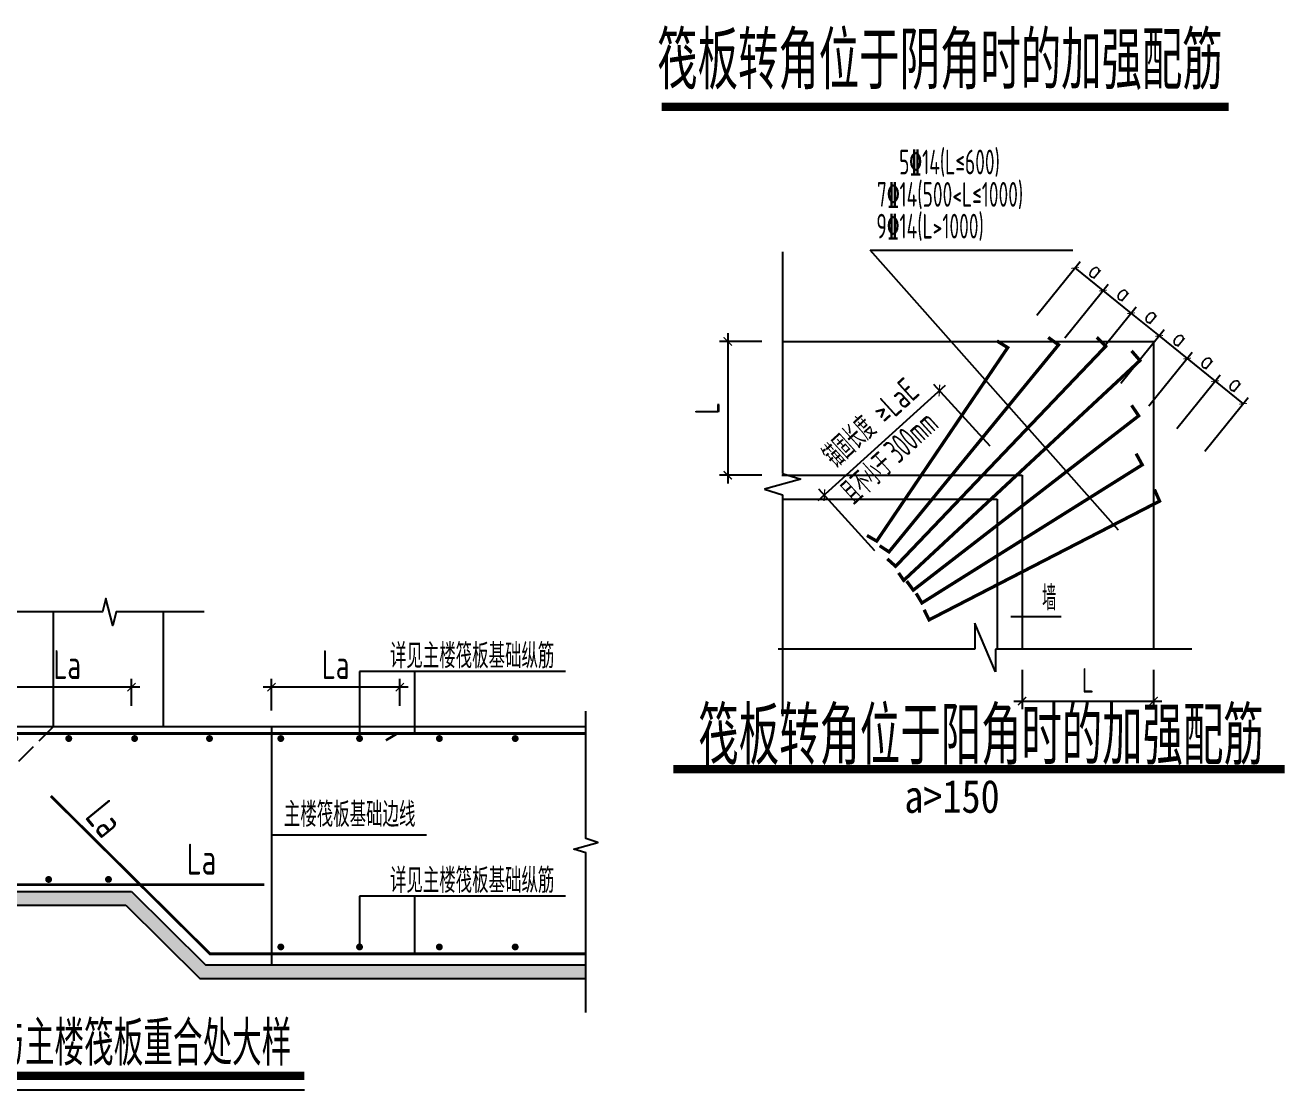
# Model space of a CAD drawing. Extents: x -655480 to 203344, y -294099 to 287156.
# Drawn here: x -361798 to -346469, y 179487 to 192405 of the extents above; entities that cross this region are included whole.
import ezdxf
from ezdxf.enums import TextEntityAlignment as Align

# ---------------------------------------------------------------- set-up
doc = ezdxf.new("R2010")
doc.units = 0
doc.header["$LTSCALE"] = 1000
doc.linetypes.add('DASH', pattern=[0.35, 0.25, -0.1])
doc.layers.get('0').update_dxf_attribs({"linetype": 'CONTINUOUS'})
doc.layers.get('DEFPOINTS').update_dxf_attribs({"linetype": 'CONTINUOUS'})
for name, color, linetype in [('0p-标字', 7, 'CONTINUOUS'), ('0p-标注', 43, 'CONTINUOUS'), ('COLU_DE_REIN', 1, 'CONTINUOUS'), ('DIM', 2, 'CONTINUOUS'), ('FLOOR_UP_TEXT', 7, 'CONTINUOUS'), ('G', 1, 'CONTINUOUS'), ('PUB_TEXT', 2, 'CONTINUOUS'), ('REIN', 6, 'CONTINUOUS'), ('S-C承台编号', 6, 'CONTINUOUS'), ('S_DETL', 7, 'CONTINUOUS'), ('Sw_DT_DIM050', 7, 'CONTINUOUS'), ('Sw_DT_line_1', 8, 'CONTINUOUS'), ('Sw_Dt_TXT', 7, 'CONTINUOUS'), ('TEXT', 2, 'CONTINUOUS'), ('WALL', 5, 'CONTINUOUS'), ('结-详图-填充', 8, 'CONTINUOUS'), ('说明文字', 7, 'CONTINUOUS'), ('钢筋', 6, 'CONTINUOUS')]:
    doc.layers.add(name, color=color, linetype=linetype)
doc.layers.add('LVTRY', color=1, linetype='CONTINUOUS', lineweight=13)
doc.styles.add('-宋体', font='', dxfattribs={"width": 0.7, "height": 300, "bigfont": '宋体.TTF'})
doc.styles.add('_HZTXT', font='txt.shx', dxfattribs={"width": 0.8, "bigfont": 'HZTXT.shx'})
doc.styles.add('hszt', font='TXT.shx', dxfattribs={"width": 0.7, "bigfont": 'HzTXT.shx'})
doc.styles.add('Scadi-HZ', font='tssdeng.shx', dxfattribs={"width": 0.7, "height": 300, "bigfont": 'hztxt.shx'})
doc.styles.add('TSSD_DIMENSION', font='Tssdeng.shx', dxfattribs={"width": 0.7, "bigfont": 'tssdchn.shx'})
doc.styles.add('TSSD_REIN', font='tssdeng.shx', dxfattribs={"width": 0.7, "height": 300, "bigfont": 'tssdchn.shx'})
doc.styles.get('-宋体').set_extended_font_data('SimSun')
doc.dimstyles.new('DIM100', dxfattribs={"dimtxt": 250, "dimasz": 100, "dimexe": 150, "dimexo": 150, "dimgap": 0, "dimtad": 0, "dimdec": 0, "dimzin": 0, "dimdsep": 46, "dimtxsty": 'hszt', "dimblk": 'ARCHTICK', "dimcen": 0.09, "dimclrt": 7, "dimazin": 0, "dimtfac": 1, "dimtdec": 0, "dimtix": 1, "dimtmove": 2, "dimatfit": 3, "dimfxl": 1, "dimtvp": 1, "dimtolj": 1, "dimtzin": 0, "dimarcsym": 0})
doc.dimstyles.new('SY1', dxfattribs={"dimtxt": 200, "dimasz": 100, "dimexe": 150, "dimexo": 200, "dimgap": 60, "dimtad": 1, "dimdec": 0, "dimzin": 0, "dimdsep": 46, "dimtxsty": '_HZTXT', "dimcen": 3, "dimclrt": 7, "dimadec": 0, "dimazin": 0, "dimtfac": 1, "dimtdec": 0, "dimtix": 1, "dimtmove": 0, "dimatfit": 3, "dimfxl": 1, "dimtolj": 1, "dimtzin": 0, "dimarcsym": 0})
doc.dimstyles.new('TSSD_100_100', dxfattribs={"dimtxt": 300, "dimasz": 100, "dimexe": 100, "dimexo": 250, "dimgap": 100, "dimtad": 1, "dimdec": 0, "dimzin": 0, "dimdsep": 46, "dimtxsty": 'TSSD_DIMENSION', "dimblk": 'ARCHTICK', "dimcen": 0, "dimdle": 100, "dimclrt": 7, "dimadec": 0, "dimazin": 0, "dimtfac": 1, "dimtdec": 0, "dimtix": 1, "dimtmove": 2, "dimatfit": 3, "dimldrblk": 'ARCHTICK', "dimfxl": 1, "dimtolj": 1, "dimtzin": 0, "dimarcsym": 0})

# ---------------------------------------------------------------- blocks, each defined once
blk = doc.blocks.new('_ArchTick')
at = {"color": 0, "linetype": 'ByBlock', "const_width": 0.15}
blk.add_lwpolyline([(-0.5, -0.5), (0.5, 0.5)], dxfattribs=at)
blk = doc.blocks.new('*D351')
at = {"color": 0, "lineweight": -2, "transparency": 16777216}
for p, q in [((-347827, 187512), (-347300, 188163)), ((-347363, 188086), (-347023, 187811)), ((-347487, 187238), (-346960, 187889))]:
    blk.add_line(p, q, dxfattribs=at)
at = {"layer": 'DEFPOINTS', "color": 0, "transparency": 16777216}
for p in [(-347023, 187811), (-347910, 187409), (-347571, 187134)]:
    blk.add_point(p, dxfattribs=at)
at = {"color": 0, "lineweight": -2, "transparency": 16777216, "xscale": 66.66667000390589, "yscale": 66.66667000390589, "zscale": 66.66667000390589}
for p, rotation in [((-347363, 188086), 141.0409580458454), ((-347023, 187811), 321.0409580458455)]:
    blk.add_blockref('_ArchTick', p, dxfattribs=dict(at, rotation=rotation))
at = {"color": 7, "transparency": 16777216, "insert": (-347105, 188057), "char_height": 200, "attachment_point": 5, "rotation": 321.041, "style": '_HZTXT'}
blk.add_mtext('\\A1;a', dxfattribs=at)
blk = doc.blocks.new('ArchTick')
at = {"color": 0, "linetype": 'ByBlock', "lineweight": -2, "const_width": 0.075}
blk.add_lwpolyline([(-0.25, -0.25), (0.25, 0.25)], dxfattribs=at)
blk = doc.blocks.new('*D352')
at = {"color": 0, "lineweight": -2, "transparency": 16777216}
for p, q in [((-349526, 188887), (-349000, 189538)), ((-349063, 189460), (-348723, 189185)), ((-349186, 188612), (-348660, 189263))]:
    blk.add_line(p, q, dxfattribs=at)
at = {"layer": 'DEFPOINTS', "color": 0, "transparency": 16777216}
for p in [(-348723, 189185), (-349610, 188783), (-349270, 188508)]:
    blk.add_point(p, dxfattribs=at)
at = {"color": 0, "lineweight": -2, "transparency": 16777216, "xscale": 66.66667000390589, "yscale": 66.66667000390589, "zscale": 66.66667000390589}
for p, rotation in [((-349063, 189460), 141.0409580461524), ((-348723, 189185), 321.0409580461525)]:
    blk.add_blockref('_ArchTick', p, dxfattribs=dict(at, rotation=rotation))
at = {"color": 7, "transparency": 16777216, "insert": (-348805, 189431), "char_height": 200, "attachment_point": 5, "rotation": 321.041, "style": '_HZTXT'}
blk.add_mtext('\\A1;a', dxfattribs=at)
blk = doc.blocks.new('*D353')
at = {"color": 0, "lineweight": -2, "transparency": 16777216}
for p, q in [((-348846, 188337), (-348320, 188988)), ((-348383, 188910), (-348043, 188635)), ((-348506, 188062), (-347980, 188713))]:
    blk.add_line(p, q, dxfattribs=at)
at = {"layer": 'DEFPOINTS', "color": 0, "transparency": 16777216}
for p in [(-348043, 188635), (-348930, 188233), (-348590, 187958)]:
    blk.add_point(p, dxfattribs=at)
at = {"color": 0, "lineweight": -2, "transparency": 16777216, "xscale": 66.66667000390589, "yscale": 66.66667000390589, "zscale": 66.66667000390589}
for p, rotation in [((-348383, 188910), 141.0409580456808), ((-348043, 188635), 321.0409580456808)]:
    blk.add_blockref('_ArchTick', p, dxfattribs=dict(at, rotation=rotation))
at = {"color": 7, "transparency": 16777216, "insert": (-348125, 188882), "char_height": 200, "attachment_point": 5, "rotation": 321.041, "style": '_HZTXT'}
blk.add_mtext('\\A1;a', dxfattribs=at)
blk = doc.blocks.new('*D354')
at = {"color": 0, "lineweight": -2, "transparency": 16777216}
for p, q in [((-349186, 188612), (-348660, 189263)), ((-348723, 189185), (-348383, 188910)), ((-348846, 188337), (-348320, 188988))]:
    blk.add_line(p, q, dxfattribs=at)
at = {"layer": 'DEFPOINTS', "color": 0, "transparency": 16777216}
for p in [(-348383, 188910), (-349270, 188508), (-348930, 188233)]:
    blk.add_point(p, dxfattribs=at)
at = {"color": 0, "lineweight": -2, "transparency": 16777216, "xscale": 66.66667000390589, "yscale": 66.66667000390589, "zscale": 66.66667000390589}
for p, rotation in [((-348723, 189185), 141.0409580454909), ((-348383, 188910), 321.0409580454909)]:
    blk.add_blockref('_ArchTick', p, dxfattribs=dict(at, rotation=rotation))
at = {"color": 7, "transparency": 16777216, "insert": (-348465, 189156), "char_height": 200, "attachment_point": 5, "rotation": 321.041, "style": '_HZTXT'}
blk.add_mtext('\\A1;a', dxfattribs=at)
blk = doc.blocks.new('*D355')
at = {"color": 0, "lineweight": -2, "transparency": 16777216}
for p, q in [((-348166, 187787), (-347640, 188438)), ((-347703, 188360), (-347363, 188086)), ((-347827, 187512), (-347300, 188163))]:
    blk.add_line(p, q, dxfattribs=at)
at = {"layer": 'DEFPOINTS', "color": 0, "transparency": 16777216}
for p in [(-347363, 188086), (-348250, 187684), (-347910, 187409)]:
    blk.add_point(p, dxfattribs=at)
at = {"color": 0, "lineweight": -2, "transparency": 16777216, "xscale": 66.66667000390589, "yscale": 66.66667000390589, "zscale": 66.66667000390589}
for p, rotation in [((-347703, 188360), 141.040958045703), ((-347363, 188086), 321.040958045703)]:
    blk.add_blockref('_ArchTick', p, dxfattribs=dict(at, rotation=rotation))
at = {"color": 7, "transparency": 16777216, "insert": (-347445, 188332), "char_height": 200, "attachment_point": 5, "rotation": 321.041, "style": '_HZTXT'}
blk.add_mtext('\\A1;a', dxfattribs=at)
blk = doc.blocks.new('*D356')
at = {"color": 0, "lineweight": -2, "transparency": 16777216}
for p, q in [((-348506, 188062), (-347980, 188713)), ((-348043, 188635), (-347703, 188360)), ((-348166, 187787), (-347640, 188438))]:
    blk.add_line(p, q, dxfattribs=at)
at = {"layer": 'DEFPOINTS', "color": 0, "transparency": 16777216}
for p in [(-347703, 188360), (-348590, 187958), (-348250, 187684)]:
    blk.add_point(p, dxfattribs=at)
at = {"color": 0, "lineweight": -2, "transparency": 16777216, "xscale": 66.66667000390589, "yscale": 66.66667000390589, "zscale": 66.66667000390589}
for p, rotation in [((-348043, 188635), 141.0409580460101), ((-347703, 188360), 321.0409580460101)]:
    blk.add_blockref('_ArchTick', p, dxfattribs=dict(at, rotation=rotation))
at = {"color": 7, "transparency": 16777216, "insert": (-347785, 188607), "char_height": 200, "attachment_point": 5, "rotation": 321.041, "style": '_HZTXT'}
blk.add_mtext('\\A1;a', dxfattribs=at)
blk = doc.blocks.new('*D357')
at = {"layer": 'DEFPOINTS', "color": 0, "transparency": 16777216}
for p in [(-349704, 184833), (-348108, 184833), (-348108, 184204)]:
    blk.add_point(p, dxfattribs=at)
at = {"layer": 'DIM', "color": 0, "lineweight": -2, "transparency": 16777216}
for p, q in [((-349704, 184583), (-349704, 184104)), ((-348108, 184583), (-348108, 184104)), ((-349804, 184204), (-348008, 184204))]:
    blk.add_line(p, q, dxfattribs=at)
at = {"layer": 'DIM', "color": 0, "lineweight": -2, "transparency": 16777216, "xscale": 100, "yscale": 100, "zscale": 100, "rotation": 180}
blk.add_blockref('_ArchTick', (-349704, 184204), dxfattribs=at)
at = {"layer": 'DIM', "color": 0, "lineweight": -2, "transparency": 16777216, "xscale": 100, "yscale": 100, "zscale": 100}
blk.add_blockref('_ArchTick', (-348108, 184204), dxfattribs=at)
at = {"layer": 'DIM', "color": 7, "lineweight": -2, "transparency": 16777216, "insert": (-348906, 184454), "char_height": 300, "attachment_point": 5, "style": 'TSSD_DIMENSION'}
blk.add_mtext('\\A1;L', dxfattribs=at)
blk = doc.blocks.new('*D358')
at = {"layer": 'DEFPOINTS', "color": 0, "transparency": 16777216}
for p in [(-352610, 188568), (-353275, 186944), (-352610, 186944)]:
    blk.add_point(p, dxfattribs=at)
at = {"layer": 'DIM', "color": 0, "lineweight": -2, "transparency": 16777216}
for p, q in [((-352860, 188568), (-353375, 188568)), ((-353275, 188668), (-353275, 186844)), ((-352860, 186944), (-353375, 186944))]:
    blk.add_line(p, q, dxfattribs=at)
at = {"layer": 'DIM', "color": 0, "lineweight": -2, "transparency": 16777216, "xscale": 100, "yscale": 100, "zscale": 100}
for p, rotation in [((-353275, 188568), 90), ((-353275, 186944), 270)]:
    blk.add_blockref('_ArchTick', p, dxfattribs=dict(at, rotation=rotation))
at = {"layer": 'DIM', "color": 7, "lineweight": -2, "transparency": 16777216, "insert": (-353525, 187756), "char_height": 300, "attachment_point": 5, "rotation": 90, "style": 'TSSD_DIMENSION'}
blk.add_mtext('\\A1;L', dxfattribs=at)
blk = doc.blocks.new('*D360')
at = {"layer": 'DEFPOINTS', "color": 0, "transparency": 16777216}
for p in [(-350708, 187971), (-349925, 187110), (-351321, 185842)]:
    blk.add_point(p, dxfattribs=at)
at = {"layer": 'DIM', "color": 0, "lineweight": -2, "transparency": 16777216}
for p, q in [((-352177, 186636), (-350634, 188038)), ((-350093, 187295), (-350775, 188045)), ((-351489, 186027), (-352171, 186777))]:
    blk.add_line(p, q, dxfattribs=at)
at = {"layer": 'DIM', "color": 0, "lineweight": -2, "transparency": 16777216, "xscale": 100, "yscale": 100, "zscale": 100}
for p, rotation in [((-350708, 187971), 42.26455593727036), ((-352103, 186703), 222.2645559372704)]:
    blk.add_blockref('_ArchTick', p, dxfattribs=dict(at, rotation=rotation))
at = {"layer": 'DIM', "color": 7, "lineweight": -2, "transparency": 16777216, "insert": (-351242, 187847), "char_height": 300, "attachment_point": 5, "rotation": 42.2646, "style": 'TSSD_DIMENSION'}
blk.add_mtext('\\A1;≥LaE', dxfattribs=at)
blk = doc.blocks.new('*D327')
at = {"layer": '0p-标注', "color": 0, "lineweight": -2, "transparency": 16777216}
blk.add_arc((-419238, 171175), 824, 120, 180, dxfattribs=at)
at = {"layer": 'DEFPOINTS', "color": 0, "transparency": 16777216}
for p in [(-419816, 172175), (-419870, 171705), (-420612, 171175), (-419238, 171175), (-419238, 171175)]:
    blk.add_point(p, dxfattribs=at)
at = {"layer": '0p-标注', "color": 0, "lineweight": -2, "transparency": 16777216, "xscale": 125, "yscale": 125, "zscale": 125}
for p, rotation in [((-419650, 171889), 29.99999999994928), ((-420062, 171175), 270.0000000000002)]:
    blk.add_blockref('_ArchTick', p, dxfattribs=dict(at, rotation=rotation))
at = {"layer": '0p-标注', "color": 7, "transparency": 16777216, "insert": (-420223, 171743), "char_height": 312.5, "attachment_point": 5, "rotation": 60, "style": 'hszt'}
blk.add_mtext('\\A1;60°', dxfattribs=at)
blk = doc.blocks.new('*D328')
at = {"layer": 'DEFPOINTS', "color": 0, "transparency": 16777216}
for p in [(-414427, 173653), (-414427, 173121), (-412870, 173175)]:
    blk.add_point(p, dxfattribs=at)
at = {"layer": 'DIM', "color": 0, "lineweight": -2, "transparency": 16777216}
for p, q in [((-414427, 173371), (-414427, 173753)), ((-412870, 173425), (-412870, 173753)), ((-412770, 173653), (-414527, 173653))]:
    blk.add_line(p, q, dxfattribs=at)
at = {"layer": 'DIM', "color": 0, "lineweight": -2, "transparency": 16777216, "xscale": 100, "yscale": 100, "zscale": 100, "rotation": 180}
blk.add_blockref('_ArchTick', (-414427, 173653), dxfattribs=at)
at = {"layer": 'DIM', "color": 0, "lineweight": -2, "transparency": 16777216, "xscale": 100, "yscale": 100, "zscale": 100}
blk.add_blockref('_ArchTick', (-412870, 173653), dxfattribs=at)
at = {"layer": 'DIM', "color": 7, "transparency": 16777216, "insert": (-413649, 173928), "char_height": 350, "attachment_point": 5, "style": 'TSSD_DIMENSION'}
blk.add_mtext('\\A1;La', dxfattribs=at)
blk = doc.blocks.new('*D329')
at = {"layer": 'DEFPOINTS', "color": 0, "transparency": 16777216}
for p in [(-417684, 173653), (-417684, 173121), (-416126, 173175)]:
    blk.add_point(p, dxfattribs=at)
at = {"layer": 'DIM', "color": 0, "lineweight": -2, "transparency": 16777216}
for p, q in [((-417684, 173371), (-417684, 173753)), ((-416126, 173425), (-416126, 173753)), ((-416026, 173653), (-417784, 173653))]:
    blk.add_line(p, q, dxfattribs=at)
at = {"layer": 'DIM', "color": 0, "lineweight": -2, "transparency": 16777216, "xscale": 100, "yscale": 100, "zscale": 100, "rotation": 180}
blk.add_blockref('_ArchTick', (-417684, 173653), dxfattribs=at)
at = {"layer": 'DIM', "color": 0, "lineweight": -2, "transparency": 16777216, "xscale": 100, "yscale": 100, "zscale": 100}
blk.add_blockref('_ArchTick', (-416126, 173653), dxfattribs=at)
at = {"layer": 'DIM', "color": 7, "transparency": 16777216, "insert": (-416905, 173928), "char_height": 350, "attachment_point": 5, "style": 'TSSD_DIMENSION'}
blk.add_mtext('\\A1;La', dxfattribs=at)
blk = doc.blocks.new('20210803.19575518')
at = {"layer": '结-详图-填充'}
h = blk.add_hatch(dxfattribs=at)
h.set_pattern_fill('AR-CONC', color=256, scale=36, style=0)
h.set_pattern_definition([(50, (-2207549, -769221), (6558.648, -573.807), [685.8, -7543.8]), (355, (-2207549, -769221), (-1268.742, 6878.04), [548.64, -6035.04]), (100.451, (-2207002.6, -769268.6), (5289.93, 6304.2), [582.84, -6411.24]), (46.1842, (-2207549, -767392), (9758.845, -1513.524), [1028.7, -11315.7]), (96.6356, (-2206736, -767518), (8546.55, 8907.32), [874.26, -9616.86]), (351.184, (-2207549, -767392), (8546.566, 8907.304), [822.96, -9052.56]), (21, (-2206634.7, -767849), (5458.136, -3681.559), [685.8, -7543.8]), (326, (-2206635, -767849), (2224.873, 6630.767), [548.64, -6035.04]), (71.4514, (-2206180, -768156), (7682.994, 2949.223), [582.84, -6411.24]), (37.5, (-2207549.1, -769220.8), (111.1897, 3043.9814), [0, -5961.888, 0, -6126.48, 0, -6057.9]), (7.5, (-2207549, -769220.8), (2405.508, 3606.501), [0, -3493.008, 0, -5824.728, 0, -2308.86]), (327.5, (-2209588.2, -769220.8), (4881.2614, -206.2348), [0, -2286, 0, -7132.32, 0, -9464.04]), (317.5, (-2210502.6, -769221), (5332.65, 915.354), [0, -2971.8, 0, -4736.592, 0, -6720.84])])
h.paths.add_polyline_path([(-844517.5, -168470.8), (-849130.9, -168470.8), (-850029.7, -167579.6), (-853141.8, -167579.6), (-853719.1, -166579.6), (-856099.4, -166579.6), (-856099.4, -166746.3), (-853815.3, -166746.3), (-853238, -167746.3), (-850098.3, -167746.3), (-849199.6, -168637.4), (-844517.5, -168637.4)])
h = blk.add_hatch(dxfattribs=at)
h.set_pattern_fill('AR-CONC', color=256)
h.set_pattern_definition([(50, (-2207549.12, -769220.82), (182.184669, -15.939086), [19.05, -209.55]), (355, (-2207549.12, -769220.82), (-35.242826, 191.056643), [15.24, -167.64]), (100.451, (-2207533.94, -769222.14), (146.942502, 175.116688), [16.19, -178.09]), (46.1842, (-2207549.12, -769170.02), (271.07904, -42.042328), [28.575, -314.325]), (96.6356, (-2207526.53, -769173.52), (237.404234, 247.425556), [24.285, -267.135]), (351.184, (-2207549.12, -769170.02), (237.404606, 247.42512), [22.86, -251.46]), (21, (-2207523.72, -769182.72), (151.61488, -102.265519), [19.05, -209.55]), (326, (-2207523.72, -769182.72), (61.802028, 184.187966), [15.24, -167.64]), (71.4514, (-2207511.08, -769191.24), (213.41649, 81.922858), [16.19, -178.09]), (37.5, (-2207549.12, -769220.816), (3.0886033, 84.555039), [0, -165.608, 0, -170.18, 0, -168.275]), (7.5, (-2207549.12, -769220.82), (66.8196625, 100.180575), [0, -97.028, 0, -161.798, 0, -64.135]), (327.5, (-2207605.76, -769220.816), (135.5905952, -5.728744), [0, -63.5, 0, -198.12, 0, -262.89]), (317.5, (-2207631.16, -769220.82), (148.129181, 25.426491), [0, -82.55, 0, -131.572, 0, -186.69])])
h.paths.add_polyline_path([(-850029.7, -167579.6), (-853141.8, -167579.6), (-853719.1, -166579.6), (-856099.4, -166579.6), (-856099.4, -166746.3), (-853815.3, -166746.3), (-853238, -167746.3), (-850098.3, -167746.3), (-849199.6, -168637.4), (-844517.5, -168637.4), (-844517.5, -168470.8), (-849130.9, -168470.8)])
at = {"ltscale": 0.333333}
for p, q in [((-844762.2, -164912.8), (-847262.2, -164912.8)), ((-847262.2, -164912.8), (-847262.2, -165724.6)), ((-846593.8, -164912.8), (-846593.8, -165663)), ((-847262.2, -167638.6), (-847262.2, -168253.6)), ((-846593.8, -167638.6), (-846593.8, -168337.4))]:
    blk.add_line(p, q, dxfattribs=at)
at = {"layer": '0p-标字', "color": 3}
for p, q in [((-850975.1, -165579.6), (-850975.1, -164188.3)), ((-849641.8, -165579.6), (-849641.8, -164188.3)), ((-854910.5, -165329.6), (-856020.9, -165329.6)), ((-855160.5, -165579.6), (-855410.5, -165329.6)), ((-855160.5, -165579.6), (-854910.5, -165329.6))]:
    blk.add_line(p, q, dxfattribs=at)
for points in [[(-849147.8, -164188.3), (-850215.7, -164188.3), (-850256.6, -164352), (-850338.5, -164024.5), (-850379.4, -164188.3), (-851439.6, -164188.3)], [(-856099.4, -164964.4), (-856099.4, -165924), (-855935.6, -165964.9), (-856263.1, -166046.8), (-856099.4, -166087.7), (-856099.4, -167101.4)], [(-844517.5, -169050.9), (-844517.5, -167111.9), (-844664.1, -167065.2), (-844370.8, -166985.2), (-844517.5, -166938.5), (-844517.5, -165393)]]:
    blk.add_lwpolyline(points, dxfattribs=at)
at = {"layer": 'COLU_DE_REIN', "const_width": 33.3}
for points in [[(-856099.4, -165663), (-844517.5, -165663)], [(-854794.9, -165870.4), (-854032.4, -165870.4), (-853093.7, -167496.3), (-850308.4, -167496.3)], [(-851007.4, -166422.4), (-849076, -168337.4), (-844517.5, -168337.4)], [(-852214.2, -166496.3), (-856099.4, -166496.3)], [(-848416.3, -167496.3), (-850308.4, -167496.3)]]:
    blk.add_lwpolyline(points, dxfattribs=at)
at = {"layer": 'DIM'}
for p, q in [((-854794.9, -165472.5), (-854794.9, -164918.9)), ((-854794.9, -165043.9), (-854919.9, -165043.9)), ((-854794.9, -165043.9), (-853894.3, -165043.9)), ((-854081.6, -165043.9), (-853956.6, -165043.9)), ((-853533.4, -165252.2), (-853029.1, -166125.7)), ((-853400.4, -166340), (-852920.9, -166063.2)), ((-853029.1, -166125.7), (-852966.6, -166234))]:
    blk.add_line(p, q, dxfattribs=at)
blk.add_arc((-853894.3, -165460.5), 416.7, 30, 90, dxfattribs=at)
at = {"layer": 'G', "color": 1, "linetype": 'Continuous', "const_width": 30}
for points in [[(-851596.4, -165650.2), (-851491.9, -165767.3)], [(-849247.4, -165663), (-846803.3, -165663), (-846942.2, -165746.3)]]:
    blk.add_lwpolyline(points, dxfattribs=at)
at = {"layer": 'PUB_TEXT'}
blk.add_line((-852494, -169986.3), (-847931.5, -169986.3), dxfattribs=at)
at = {"layer": 'PUB_TEXT', "const_width": 100}
blk.add_lwpolyline([(-852494, -169816.1), (-847931.5, -169816.1)], dxfattribs=at)
at = {"layer": 'REIN', "const_width": 41.7}
for points in [[(-855904.1, -165724.6, -1), (-855945.7, -165724.6, -1)], [(-855404.1, -165724.6, -1), (-855445.7, -165724.6, -1)], [(-854904.1, -165724.6, -1), (-854945.7, -165724.6, -1)], [(-854404, -165724.6, -1), (-854445.7, -165724.6, -1)], [(-853013.3, -165724.6, 1), (-853055, -165724.6, 1)], [(-852513.3, -165724.6, 1), (-852555, -165724.6, 1)], [(-852013.3, -165724.6, 1), (-852055, -165724.6, 1)], [(-851422.4, -165724.6, 1), (-851464.1, -165724.6, 1)], [(-850769.2, -165724.6, 1), (-850810.9, -165724.6, 1)], [(-849970.4, -165724.6, 1), (-850012.1, -165724.6, 1)], [(-849103.5, -165724.6, -1), (-849061.8, -165724.6, -1)], [(-848238.4, -165724.6, -1), (-848196.8, -165724.6, -1)], [(-847283.1, -165724.6, -1), (-847241.4, -165724.6, -1)], [(-846314.6, -165724.6, -1), (-846272.9, -165724.6, -1)], [(-845394.5, -165724.6, -1), (-845352.8, -165724.6, -1)], [(-855904.1, -166434.6, 1), (-855945.7, -166434.6, 1)], [(-855404.1, -166434.6, 1), (-855445.7, -166434.6, 1)], [(-854904.1, -166434.6, 1), (-854945.7, -166434.6, 1)], [(-854404, -166434.6, 1), (-854445.7, -166434.6, 1)], [(-853613.2, -166436.9, 1), (-853654.9, -166436.9, 1)], [(-853363.2, -166870, 1), (-853404.9, -166870, 1)], [(-853013.3, -167434.6, 1), (-853055, -167434.6, 1)], [(-852513.3, -167434.6, 1), (-852555, -167434.6, 1)], [(-852013.3, -167434.6, 1), (-852055, -167434.6, 1)], [(-851513.3, -167434.6, 1), (-851555, -167434.6, 1)], [(-851013.3, -167434.6, 1), (-851055, -167434.6, 1)], [(-850329.3, -167433.8, -1), (-850287.6, -167433.8, -1)], [(-848238.4, -168253.6, -1), (-848196.8, -168253.6, -1)], [(-847283.1, -168253.6, -1), (-847241.4, -168253.6, -1)], [(-846314.6, -168253.6, -1), (-846272.9, -168253.6, -1)], [(-845394.5, -168253.6, -1), (-845352.8, -168253.6, -1)]]:
    blk.add_lwpolyline(points, format="xyb", close=True, dxfattribs=at)
at = {"layer": 'S_DETL'}
for p, q in [((-856099.4, -165579.6), (-844517.5, -165579.6)), ((-848330.9, -165579.6), (-848330.9, -168470.8)), ((-856099.4, -166579.6), (-853719.1, -166579.6)), ((-853719.1, -166579.6), (-853141.8, -167579.6)), ((-856099.4, -166746.3), (-853815.3, -166746.3)), ((-853815.3, -166746.3), (-853238, -167746.3)), ((-853141.8, -167579.6), (-850029.7, -167579.6)), ((-850029.7, -167579.6), (-849130.9, -168470.8)), ((-853238, -167746.3), (-850098.3, -167746.3)), ((-850098.3, -167746.3), (-849199.6, -168637.4)), ((-849130.9, -168470.8), (-844517.5, -168470.8)), ((-849199.6, -168637.4), (-844517.5, -168637.4))]:
    blk.add_line(p, q, dxfattribs=at)
at = {"layer": 'Sw_DT_DIM050'}
blk.add_line((-853141.8, -167579.6), (-854515.4, -167579.6), dxfattribs=at)
at = {"layer": 'Sw_DT_line_1', "linetype": 'DASH'}
blk.add_line((-850975.1, -165579.6), (-852975.1, -167579.6), dxfattribs=at)
at = {"layer": 'Sw_Dt_TXT', "color": 2}
for p, q in [((-851760.8, -165112.5), (-852849, -165112.5)), ((-852034.2, -165703.8), (-852034.2, -165112.5)), ((-851760.8, -165663), (-851760.8, -165112.5)), ((-854945.7, -166434.6), (-854945.7, -167293.6)), ((-854609.6, -166496.3), (-854609.6, -167293.6)), ((-854609.6, -167293.6), (-855817.2, -167293.6)), ((-852034.2, -168391.8), (-852034.2, -167434.6)), ((-851755.7, -168391.8), (-851755.7, -167496.3)), ((-852986.9, -168391.8), (-851755.7, -168391.8))]:
    blk.add_line(p, q, dxfattribs=at)
at = {"layer": 'TEXT'}
blk.add_line((-848330.9, -166891.8), (-846449.9, -166891.8), dxfattribs=at)
at = {"layer": 'WALL', "color": 7}
blk.add_line((-844762.2, -167638.6), (-847262.2, -167638.6), dxfattribs=at)
at = {"layer": 'DIM', "xscale": 125.000625, "yscale": 125.000625, "zscale": 125.000625}
blk.add_blockref('_ArchTick', (-854794.9, -165043.9), dxfattribs=at)
at = {"layer": 'DIM', "xscale": 125.0006250004294, "yscale": 125.0006250004294, "zscale": 125.0006250004294, "rotation": 119.9999999919995}
blk.add_blockref('_ArchTick', (-853029.1, -166125.7), dxfattribs=at)
at = {"layer": 'DIM', "color": 7, "char_height": 375, "attachment_point": 5, "style": 'TSSD_DIMENSION'}
for insert in [(-854224.1, -164731.4), (-852779.3, -166239.9), (-849179.8, -167187.5)]:
    blk.add_mtext('\\A1;La', dxfattribs=dict(at, insert=insert))
at = {"layer": 'DIM', "color": 7, "insert": (-850348.3, -166698.7), "char_height": 375, "attachment_point": 5, "rotation": 309.31705, "style": 'TSSD_DIMENSION'}
blk.add_mtext('\\A1;La', dxfattribs=at)
at = {"layer": 'FLOOR_UP_TEXT', "style": 'TSSD_REIN', "width": 0.7}
blk.add_text('柱墩与主楼筏板重合处大样', height=540, rotation=0, dxfattribs=at).set_placement((-850244.7, -169423.8, 0), align=Align.MIDDLE_CENTER)
at = {"layer": 'TEXT', "style": 'TSSD_REIN', "width": 0.7}
for s, p in [('详见主楼筏板基础纵筋', (-846893.7, -164871.6)), ('筏板基础纵筋', (-852794.1, -165017.9)), ('主楼筏板基础边线', (-848180.1, -166796.6)), ('底板底筋', (-855934, -167241.6)), ('详见主楼筏板基础纵筋', (-846893.7, -167597.4)), ('柱墩底筋', (-852968.4, -168297.1))]:
    blk.add_text(s, height=300, dxfattribs=at).set_placement(p)
blk.add_text('底板面标高', height=300, dxfattribs=at).set_placement((-855087.4, -165287.9), align=Align.RIGHT)
at = {"layer": '0p-标注'}
dim = blk.add_angular_dim_2l(base=(-853773, -167050), line1=((-853141.8, -167579.6), (-853719.1, -166579.6)), line2=((-853141.8, -167579.6), (-854515.4, -167579.6)), text='60°', dimstyle='DIM100', override={"dimscale": 1.25, "dimlfac": 0.8, "dimadec": 0}, dxfattribs=at)
dim.commit()
dim.dimension.update_dxf_attribs({"geometry": '*D327', "text_midpoint": (-854126, -167011.4), "insert": (-433903.5, -338754.6)})
at = {"layer": 'DIM'}
for base, p1, p2, picture, middle in [((-851587.3, -165101.3), (-850029.7, -165579.6), (-851587.3, -165633.8), '*D329', (-850808.5, -164826.3)), ((-848330.9, -165101.3), (-846773.3, -165579.6), (-848330.9, -165633.8), '*D328', (-847552.1, -164826.3))]:
    dim = blk.add_linear_dim(base=base, p1=p1, p2=p2, text='La', dimstyle='TSSD_100_100', override={"dimtxt": 350}, dxfattribs=at)
    dim.commit()
    dim.dimension.update_dxf_attribs({"geometry": picture, "text_midpoint": middle, "insert": (-433903.5, -338754.6)})

msp = doc.modelspace()

# ---------------------------------------------------------------- linework, layer by layer
for p, q in [((-351549.07, 189675.18), (-349088.31, 189675.18)), ((-348535.77, 186277.24), (-351549.07, 189675.18)), ((-352609.81, 188567.84), (-348107.54, 188567.84)), ((-348107.54, 184832.51, -1000), (-348107.54, 188567.84, -1000)), ((-349842.07, 185230.31), (-349230.17, 185230.31))]:
    msp.add_line(p, q)
at = {"linetype": 'Continuous'}
for p, q in [((-352620.61, 186943.64), (-349704.03, 186943.64)), ((-349704.03, 186943.64), (-349704.03, 184832.51)), ((-352609.81, 186654.88), (-350004.69, 186654.88)), ((-350004.69, 186654.88), (-350004.61, 185215.07)), ((-350004.61, 185215.07), (-350004.68, 184832.51))]:
    msp.add_line(p, q, dxfattribs=at)
at = {"layer": 'DIM'}
for p, q in [((-352609.81, 189653.56), (-352609.81, 186966.74)), ((-352389.81, 186896.74), (-352829.81, 186776.74)), ((-352609.81, 186966.74), (-352389.81, 186896.74)), ((-352829.81, 186776.74), (-352609.81, 186706.74)), ((-352609.81, 186706.74), (-352609.81, 184019.93)), ((-350278.5, 185150.82), (-350278.5, 184832.51)), ((-350028.69, 184559.68), (-350278.5, 185150.82)), ((-350278.5, 184832.51), (-352663.09, 184832.51)), ((-347644.1, 184832.51), (-350028.69, 184832.51)), ((-350028.69, 184832.51), (-350028.69, 184559.68))]:
    msp.add_line(p, q, dxfattribs=at)
at = {"layer": 'LVTRY', "const_width": 100}
for points in [[(-354075.75, 191414.79), (-347197.91, 191414.79)], [(-353936.61, 183378.07), (-346519.33, 183378.07)]]:
    msp.add_lwpolyline(points, dxfattribs=at)
at = {"layer": '钢筋', "linetype": 'ByBlock', "const_width": 40}
for points in [[(-350009.89, 188574.39), (-349878.77, 188492.73), (-351468.24, 186145.05), (-351586.24, 186212.66)], [(-349387.46, 188616.57), (-349261.77, 188526.79), (-351319.24, 186014.05), (-351432.73, 186088.98)], [(-348799.09, 188617.75), (-348688.47, 188509.95), (-351238.84, 185838.56), (-351339.66, 185929.83)], [(-348375.66, 188453.13), (-348274.84, 188336.1), (-351140.48, 185668.54), (-351201.97, 185758.8)], [(-348376.2, 187793.24), (-348289.86, 187665.16), (-351024.32, 185549.68), (-351104.42, 185659.58)], [(-348320.99, 187206.06), (-348246.9, 187070.53), (-350919.66, 185394.16), (-350989.23, 185511.01)], [(-348098.49, 186771.39), (-348036.09, 186630.1), (-350832.69, 185188.91), (-350892.16, 185311.21)]]:
    msp.add_lwpolyline(points, dxfattribs=at)

# ---------------------------------------------------------------- block references
at = {"layer": 'S-C承台编号'}
msp.add_blockref('20210803.19575518', (489519.99, 349473.5), dxfattribs=at)

# ---------------------------------------------------------------- texts
at = {"layer": 'PUB_TEXT', "style": 'Scadi-HZ', "width": 0.7}
for s, p in [('筏板转角位于阴角时的加强配筋', (-354130.43, 191625.85)), ('筏板转角位于阳角时的加强配筋', (-353631.88, 183429.9))]:
    msp.add_text(s, height=700, dxfattribs=at).set_placement(p)
at = {"layer": 'TEXT', "style": 'TSSD_REIN', "width": 0.6}
for s, rotation, p in [('5%%13214(L≤600)', 360, (-351196.42, 190595.02)), ('7%%13214(500<L≤1000)', 360, (-351464.98, 190201.82)), ('9%%13214(L>1000)', 360, (-351471.88, 189816.87)), ('锚固长度', 42.264556, (-351954.7, 187009.34)), ('300mm', 42.264556, (-351202.09, 187077.62)), ('且不小于', 42.264556, (-351735.04, 186567.1)), ('墙', 360, (-349461, 185304.59))]:
    msp.add_text(s, height=300, rotation=rotation, dxfattribs=at).set_placement(p)
at = {"layer": '说明文字', "style": '-宋体', "width": 0.85}
msp.add_text('a>150', height=400, rotation=360, dxfattribs=at).set_placement((-351132.68, 182847.89))

# ---------------------------------------------------------------- dimensions: what is measured, and where the dimension line sits
for p1, p2, picture, middle in [((-349609.97, 188783), (-349270.06, 188508.15), '*D352', (-348804.68, 189431.3)), ((-349270.06, 188508.15), (-348930.15, 188233.29), '*D354', (-348464.77, 189156.45)), ((-348930.15, 188233.29), (-348590.24, 187958.44), '*D353', (-348124.86, 188881.6)), ((-348590.24, 187958.44), (-348250.33, 187683.59), '*D356', (-347784.95, 188606.74)), ((-348250.33, 187683.59), (-347910.42, 187408.74), '*D355', (-347445.04, 188331.89)), ((-347910.42, 187408.74), (-347570.51, 187133.89), '*D351', (-347105.13, 188057.04))]:
    dim = msp.add_aligned_dim(p1=p1, p2=p2, distance=870.46, text='a', dimstyle='SY1', override={"dimscale": 0.666667, "dimtxt": 300, "dimlfac": 1.5, "dimblk1": 'ArchTick', "dimblk2": 'ArchTick', "dimsah": 1})
    dim.commit()
    dim.dimension.update_dxf_attribs({"geometry": picture, "text_midpoint": middle})
at = {"layer": 'DIM', "lineweight": -2}
dim = msp.add_linear_dim(base=(-353275.05, 186943.64), p1=(-352609.81, 188567.84), p2=(-352609.81, 186943.64), angle=90, text='L', dimstyle='TSSD_100_100', dxfattribs=at)
dim.commit()
dim.dimension.update_dxf_attribs({"geometry": '*D358', "text_midpoint": (-353525.05, 187755.74)})
dim = msp.add_linear_dim(base=(-350707.96, 187971.22), p1=(-351320.58, 185841.72), p2=(-349925.17, 187109.87), angle=42.264556, text='≥LaE', dimstyle='TSSD_100_100', dxfattribs=at)
dim.commit()
dim.dimension.update_dxf_attribs({"geometry": '*D360', "text_midpoint": (-351242.3, 187846.55), "dimtype": 161})
dim = msp.add_linear_dim(base=(-348107.54, 184204.22), p1=(-349704.03, 184832.51), p2=(-348107.54, 184832.51), text='L', dimstyle='TSSD_100_100', dxfattribs=at)
dim.commit()
dim.dimension.update_dxf_attribs({"geometry": '*D357', "text_midpoint": (-348905.79, 184454.22)})

doc.saveas('drawing.dxf')
